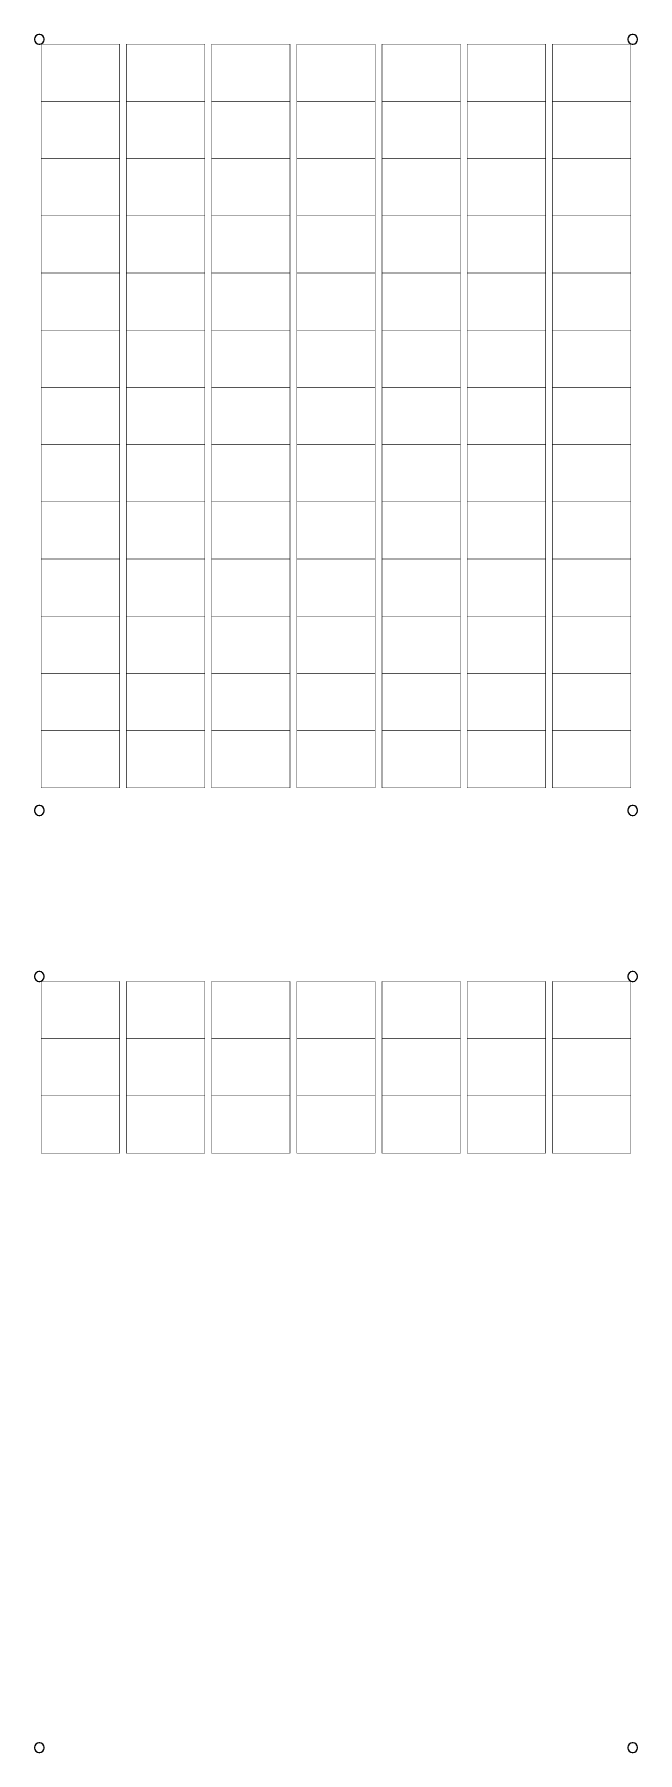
# Model space of a CAD drawing. Header units: metres. Extents: x 0 to 8.5, y -52.8 to 11.
# Drawn here: x 0 to 8.5, y -52.8 to -28.6 of the extents above; entities that cross this region are included whole.
import ezdxf

# ---------------------------------------------------------------- set-up
doc = ezdxf.new("R2010")
doc.units = ezdxf.units.M

# ---------------------------------------------------------------- blocks, each defined once
blk = doc.blocks.new('page_4.dxf')
at = {"color": 0}
for points in [[(0.139, 10.931), (0.139, 10.937), (0.133, 10.958), (0.119, 10.98), (0.096, 10.995), (0.076, 11), (0.069, 11), (0.063, 11), (0.042, 10.995), (0.02, 10.98), (0.005, 10.958), (0, 10.937), (0, 10.931), (0, 10.924), (0.005, 10.903), (0.02, 10.882), (0.042, 10.867), (0.063, 10.861), (0.069, 10.861), (0.076, 10.861), (0.096, 10.867), (0.119, 10.882), (0.133, 10.903), (0.139, 10.924), (0.139, 10.931)], [(0.139, 10.931), (0.139, 10.937), (0.133, 10.958), (0.119, 10.98), (0.096, 10.995), (0.076, 11), (0.069, 11), (0.063, 11), (0.042, 10.995), (0.02, 10.98), (0.005, 10.958), (0, 10.937), (0, 10.931), (0, 10.924), (0.005, 10.903), (0.02, 10.882), (0.042, 10.867), (0.063, 10.861), (0.069, 10.861), (0.076, 10.861), (0.096, 10.867), (0.119, 10.882), (0.133, 10.903), (0.139, 10.924), (0.139, 10.931)], [(0.139, 10.931), (0.139, 10.937), (0.133, 10.958), (0.119, 10.98), (0.096, 10.995), (0.076, 11), (0.069, 11), (0.063, 11), (0.042, 10.995), (0.02, 10.98), (0.005, 10.958), (0, 10.937), (0, 10.931), (0, 10.924), (0.005, 10.903), (0.02, 10.882), (0.042, 10.867), (0.063, 10.861), (0.069, 10.861), (0.076, 10.861), (0.096, 10.867), (0.119, 10.882), (0.133, 10.903), (0.139, 10.924), (0.139, 10.931)], [(0.139, 10.931), (0.139, 10.937), (0.133, 10.958), (0.119, 10.98), (0.096, 10.995), (0.076, 11), (0.069, 11), (0.063, 11), (0.042, 10.995), (0.02, 10.98), (0.005, 10.958), (0, 10.937), (0, 10.931), (0, 10.924), (0.005, 10.903), (0.02, 10.882), (0.042, 10.867), (0.063, 10.861), (0.069, 10.861), (0.076, 10.861), (0.096, 10.867), (0.119, 10.882), (0.133, 10.903), (0.139, 10.924), (0.139, 10.931)], [(0.139, 10.931), (0.139, 10.937), (0.133, 10.958), (0.119, 10.98), (0.096, 10.995), (0.076, 11), (0.069, 11), (0.063, 11), (0.042, 10.995), (0.02, 10.98), (0.005, 10.958), (0, 10.937), (0, 10.931), (0, 10.924), (0.005, 10.903), (0.02, 10.882), (0.042, 10.867), (0.063, 10.861), (0.069, 10.861), (0.076, 10.861), (0.096, 10.867), (0.119, 10.882), (0.133, 10.903), (0.139, 10.924), (0.139, 10.931)], [(0.139, 10.931), (0.139, 10.937), (0.133, 10.958), (0.119, 10.98), (0.096, 10.995), (0.076, 11), (0.069, 11), (0.063, 11), (0.042, 10.995), (0.02, 10.98), (0.005, 10.958), (0, 10.937), (0, 10.931), (0, 10.924), (0.005, 10.903), (0.02, 10.882), (0.042, 10.867), (0.063, 10.861), (0.069, 10.861), (0.076, 10.861), (0.096, 10.867), (0.119, 10.882), (0.133, 10.903), (0.139, 10.924), (0.139, 10.931)], [(0.139, 10.931), (0.139, 10.937), (0.133, 10.958), (0.119, 10.98), (0.096, 10.995), (0.076, 11), (0.069, 11), (0.063, 11), (0.042, 10.995), (0.02, 10.98), (0.005, 10.958), (0, 10.937), (0, 10.931), (0, 10.924), (0.005, 10.903), (0.02, 10.882), (0.042, 10.867), (0.063, 10.861), (0.069, 10.861), (0.076, 10.861), (0.096, 10.867), (0.119, 10.882), (0.133, 10.903), (0.139, 10.924), (0.139, 10.931)], [(0.139, 10.931), (0.139, 10.937), (0.133, 10.958), (0.119, 10.98), (0.096, 10.995), (0.076, 11), (0.069, 11), (0.063, 11), (0.042, 10.995), (0.02, 10.98), (0.005, 10.958), (0, 10.937), (0, 10.931), (0, 10.924), (0.005, 10.903), (0.02, 10.882), (0.042, 10.867), (0.063, 10.861), (0.069, 10.861), (0.076, 10.861), (0.096, 10.867), (0.119, 10.882), (0.133, 10.903), (0.139, 10.924), (0.139, 10.931)], [(0.139, 10.931), (0.139, 10.937), (0.133, 10.958), (0.119, 10.98), (0.096, 10.995), (0.076, 11), (0.069, 11), (0.063, 11), (0.042, 10.995), (0.02, 10.98), (0.005, 10.958), (0, 10.937), (0, 10.931), (0, 10.924), (0.005, 10.903), (0.02, 10.882), (0.042, 10.867), (0.063, 10.861), (0.069, 10.861), (0.076, 10.861), (0.096, 10.867), (0.119, 10.882), (0.133, 10.903), (0.139, 10.924), (0.139, 10.931)], [(0.139, 10.931), (0.139, 10.937), (0.133, 10.958), (0.119, 10.98), (0.096, 10.995), (0.076, 11), (0.069, 11), (0.063, 11), (0.042, 10.995), (0.02, 10.98), (0.005, 10.958), (0, 10.937), (0, 10.931), (0, 10.924), (0.005, 10.903), (0.02, 10.882), (0.042, 10.867), (0.063, 10.861), (0.069, 10.861), (0.076, 10.861), (0.096, 10.867), (0.119, 10.882), (0.133, 10.903), (0.139, 10.924), (0.139, 10.931)], [(0.139, 10.931), (0.139, 10.937), (0.133, 10.958), (0.119, 10.98), (0.096, 10.995), (0.076, 11), (0.069, 11), (0.063, 11), (0.042, 10.995), (0.02, 10.98), (0.005, 10.958), (0, 10.937), (0, 10.931), (0, 10.924), (0.005, 10.903), (0.02, 10.882), (0.042, 10.867), (0.063, 10.861), (0.069, 10.861), (0.076, 10.861), (0.096, 10.867), (0.119, 10.882), (0.133, 10.903), (0.139, 10.924), (0.139, 10.931)], [(0.139, 10.931), (0.139, 10.937), (0.133, 10.958), (0.119, 10.98), (0.096, 10.995), (0.076, 11), (0.069, 11), (0.063, 11), (0.042, 10.995), (0.02, 10.98), (0.005, 10.958), (0, 10.937), (0, 10.931), (0, 10.924), (0.005, 10.903), (0.02, 10.882), (0.042, 10.867), (0.063, 10.861), (0.069, 10.861), (0.076, 10.861), (0.096, 10.867), (0.119, 10.882), (0.133, 10.903), (0.139, 10.924), (0.139, 10.931)], [(0.139, 10.931), (0.139, 10.937), (0.133, 10.958), (0.119, 10.98), (0.096, 10.995), (0.076, 11), (0.069, 11), (0.063, 11), (0.042, 10.995), (0.02, 10.98), (0.005, 10.958), (0, 10.937), (0, 10.931), (0, 10.924), (0.005, 10.903), (0.02, 10.882), (0.042, 10.867), (0.063, 10.861), (0.069, 10.861), (0.076, 10.861), (0.096, 10.867), (0.119, 10.882), (0.133, 10.903), (0.139, 10.924), (0.139, 10.931)], [(8.5, 10.931), (8.5, 10.937), (8.495, 10.958), (8.48, 10.98), (8.458, 10.995), (8.437, 11), (8.431, 11), (8.424, 11), (8.403, 10.995), (8.381, 10.98), (8.367, 10.958), (8.361, 10.937), (8.361, 10.931), (8.361, 10.924), (8.367, 10.903), (8.381, 10.882), (8.403, 10.867), (8.424, 10.861), (8.431, 10.861), (8.437, 10.861), (8.458, 10.867), (8.48, 10.882), (8.495, 10.903), (8.5, 10.924), (8.5, 10.931)], [(8.5, 10.931), (8.5, 10.937), (8.495, 10.958), (8.48, 10.98), (8.458, 10.995), (8.437, 11), (8.431, 11), (8.424, 11), (8.403, 10.995), (8.381, 10.98), (8.367, 10.958), (8.361, 10.937), (8.361, 10.931), (8.361, 10.924), (8.367, 10.903), (8.381, 10.882), (8.403, 10.867), (8.424, 10.861), (8.431, 10.861), (8.437, 10.861), (8.458, 10.867), (8.48, 10.882), (8.495, 10.903), (8.5, 10.924), (8.5, 10.931)], [(8.5, 10.931), (8.5, 10.937), (8.495, 10.958), (8.48, 10.98), (8.458, 10.995), (8.437, 11), (8.431, 11), (8.424, 11), (8.403, 10.995), (8.381, 10.98), (8.367, 10.958), (8.361, 10.937), (8.361, 10.931), (8.361, 10.924), (8.367, 10.903), (8.381, 10.882), (8.403, 10.867), (8.424, 10.861), (8.431, 10.861), (8.437, 10.861), (8.458, 10.867), (8.48, 10.882), (8.495, 10.903), (8.5, 10.924), (8.5, 10.931)], [(8.5, 10.931), (8.5, 10.937), (8.495, 10.958), (8.48, 10.98), (8.458, 10.995), (8.437, 11), (8.431, 11), (8.424, 11), (8.403, 10.995), (8.381, 10.98), (8.367, 10.958), (8.361, 10.937), (8.361, 10.931), (8.361, 10.924), (8.367, 10.903), (8.381, 10.882), (8.403, 10.867), (8.424, 10.861), (8.431, 10.861), (8.437, 10.861), (8.458, 10.867), (8.48, 10.882), (8.495, 10.903), (8.5, 10.924), (8.5, 10.931)], [(8.5, 10.931), (8.5, 10.937), (8.495, 10.958), (8.48, 10.98), (8.458, 10.995), (8.437, 11), (8.431, 11), (8.424, 11), (8.403, 10.995), (8.381, 10.98), (8.367, 10.958), (8.361, 10.937), (8.361, 10.931), (8.361, 10.924), (8.367, 10.903), (8.381, 10.882), (8.403, 10.867), (8.424, 10.861), (8.431, 10.861), (8.437, 10.861), (8.458, 10.867), (8.48, 10.882), (8.495, 10.903), (8.5, 10.924), (8.5, 10.931)], [(8.5, 10.931), (8.5, 10.937), (8.495, 10.958), (8.48, 10.98), (8.458, 10.995), (8.437, 11), (8.431, 11), (8.424, 11), (8.403, 10.995), (8.381, 10.98), (8.367, 10.958), (8.361, 10.937), (8.361, 10.931), (8.361, 10.924), (8.367, 10.903), (8.381, 10.882), (8.403, 10.867), (8.424, 10.861), (8.431, 10.861), (8.437, 10.861), (8.458, 10.867), (8.48, 10.882), (8.495, 10.903), (8.5, 10.924), (8.5, 10.931)], [(8.5, 10.931), (8.5, 10.937), (8.495, 10.958), (8.48, 10.98), (8.458, 10.995), (8.437, 11), (8.431, 11), (8.424, 11), (8.403, 10.995), (8.381, 10.98), (8.367, 10.958), (8.361, 10.937), (8.361, 10.931), (8.361, 10.924), (8.367, 10.903), (8.381, 10.882), (8.403, 10.867), (8.424, 10.861), (8.431, 10.861), (8.437, 10.861), (8.458, 10.867), (8.48, 10.882), (8.495, 10.903), (8.5, 10.924), (8.5, 10.931)], [(8.5, 10.931), (8.5, 10.937), (8.495, 10.958), (8.48, 10.98), (8.458, 10.995), (8.437, 11), (8.431, 11), (8.424, 11), (8.403, 10.995), (8.381, 10.98), (8.367, 10.958), (8.361, 10.937), (8.361, 10.931), (8.361, 10.924), (8.367, 10.903), (8.381, 10.882), (8.403, 10.867), (8.424, 10.861), (8.431, 10.861), (8.437, 10.861), (8.458, 10.867), (8.48, 10.882), (8.495, 10.903), (8.5, 10.924), (8.5, 10.931)], [(8.5, 10.931), (8.5, 10.937), (8.495, 10.958), (8.48, 10.98), (8.458, 10.995), (8.437, 11), (8.431, 11), (8.424, 11), (8.403, 10.995), (8.381, 10.98), (8.367, 10.958), (8.361, 10.937), (8.361, 10.931), (8.361, 10.924), (8.367, 10.903), (8.381, 10.882), (8.403, 10.867), (8.424, 10.861), (8.431, 10.861), (8.437, 10.861), (8.458, 10.867), (8.48, 10.882), (8.495, 10.903), (8.5, 10.924), (8.5, 10.931)], [(8.5, 10.931), (8.5, 10.937), (8.495, 10.958), (8.48, 10.98), (8.458, 10.995), (8.437, 11), (8.431, 11), (8.424, 11), (8.403, 10.995), (8.381, 10.98), (8.367, 10.958), (8.361, 10.937), (8.361, 10.931), (8.361, 10.924), (8.367, 10.903), (8.381, 10.882), (8.403, 10.867), (8.424, 10.861), (8.431, 10.861), (8.437, 10.861), (8.458, 10.867), (8.48, 10.882), (8.495, 10.903), (8.5, 10.924), (8.5, 10.931)], [(8.5, 10.931), (8.5, 10.937), (8.495, 10.958), (8.48, 10.98), (8.458, 10.995), (8.437, 11), (8.431, 11), (8.424, 11), (8.403, 10.995), (8.381, 10.98), (8.367, 10.958), (8.361, 10.937), (8.361, 10.931), (8.361, 10.924), (8.367, 10.903), (8.381, 10.882), (8.403, 10.867), (8.424, 10.861), (8.431, 10.861), (8.437, 10.861), (8.458, 10.867), (8.48, 10.882), (8.495, 10.903), (8.5, 10.924), (8.5, 10.931)], [(8.5, 10.931), (8.5, 10.937), (8.495, 10.958), (8.48, 10.98), (8.458, 10.995), (8.437, 11), (8.431, 11), (8.424, 11), (8.403, 10.995), (8.381, 10.98), (8.367, 10.958), (8.361, 10.937), (8.361, 10.931), (8.361, 10.924), (8.367, 10.903), (8.381, 10.882), (8.403, 10.867), (8.424, 10.861), (8.431, 10.861), (8.437, 10.861), (8.458, 10.867), (8.48, 10.882), (8.495, 10.903), (8.5, 10.924), (8.5, 10.931)], [(8.5, 10.931), (8.5, 10.937), (8.495, 10.958), (8.48, 10.98), (8.458, 10.995), (8.437, 11), (8.431, 11), (8.424, 11), (8.403, 10.995), (8.381, 10.98), (8.367, 10.958), (8.361, 10.937), (8.361, 10.931), (8.361, 10.924), (8.367, 10.903), (8.381, 10.882), (8.403, 10.867), (8.424, 10.861), (8.431, 10.861), (8.437, 10.861), (8.458, 10.867), (8.48, 10.882), (8.495, 10.903), (8.5, 10.924), (8.5, 10.931)], [(0.139, 0.069), (0.139, 0.076), (0.133, 0.097), (0.119, 0.119), (0.096, 0.133), (0.076, 0.139), (0.069, 0.139), (0.063, 0.139), (0.042, 0.133), (0.02, 0.119), (0.005, 0.097), (0, 0.076), (0, 0.069), (0, 0.063), (0.005, 0.042), (0.02, 0.02), (0.042, 0.005), (0.063, 0), (0.069, 0), (0.076, 0), (0.096, 0.005), (0.119, 0.02), (0.133, 0.042), (0.139, 0.063), (0.139, 0.069)], [(0.139, 0.069), (0.139, 0.076), (0.133, 0.097), (0.119, 0.119), (0.096, 0.133), (0.076, 0.139), (0.069, 0.139), (0.063, 0.139), (0.042, 0.133), (0.02, 0.119), (0.005, 0.097), (0, 0.076), (0, 0.069), (0, 0.063), (0.005, 0.042), (0.02, 0.02), (0.042, 0.005), (0.063, 0), (0.069, 0), (0.076, 0), (0.096, 0.005), (0.119, 0.02), (0.133, 0.042), (0.139, 0.063), (0.139, 0.069)], [(0.139, 0.069), (0.139, 0.076), (0.133, 0.097), (0.119, 0.119), (0.096, 0.133), (0.076, 0.139), (0.069, 0.139), (0.063, 0.139), (0.042, 0.133), (0.02, 0.119), (0.005, 0.097), (0, 0.076), (0, 0.069), (0, 0.063), (0.005, 0.042), (0.02, 0.02), (0.042, 0.005), (0.063, 0), (0.069, 0), (0.076, 0), (0.096, 0.005), (0.119, 0.02), (0.133, 0.042), (0.139, 0.063), (0.139, 0.069)], [(0.139, 0.069), (0.139, 0.076), (0.133, 0.097), (0.119, 0.119), (0.096, 0.133), (0.076, 0.139), (0.069, 0.139), (0.063, 0.139), (0.042, 0.133), (0.02, 0.119), (0.005, 0.097), (0, 0.076), (0, 0.069), (0, 0.063), (0.005, 0.042), (0.02, 0.02), (0.042, 0.005), (0.063, 0), (0.069, 0), (0.076, 0), (0.096, 0.005), (0.119, 0.02), (0.133, 0.042), (0.139, 0.063), (0.139, 0.069)], [(0.139, 0.069), (0.139, 0.076), (0.133, 0.097), (0.119, 0.119), (0.096, 0.133), (0.076, 0.139), (0.069, 0.139), (0.063, 0.139), (0.042, 0.133), (0.02, 0.119), (0.005, 0.097), (0, 0.076), (0, 0.069), (0, 0.063), (0.005, 0.042), (0.02, 0.02), (0.042, 0.005), (0.063, 0), (0.069, 0), (0.076, 0), (0.096, 0.005), (0.119, 0.02), (0.133, 0.042), (0.139, 0.063), (0.139, 0.069)], [(0.139, 0.069), (0.139, 0.076), (0.133, 0.097), (0.119, 0.119), (0.096, 0.133), (0.076, 0.139), (0.069, 0.139), (0.063, 0.139), (0.042, 0.133), (0.02, 0.119), (0.005, 0.097), (0, 0.076), (0, 0.069), (0, 0.063), (0.005, 0.042), (0.02, 0.02), (0.042, 0.005), (0.063, 0), (0.069, 0), (0.076, 0), (0.096, 0.005), (0.119, 0.02), (0.133, 0.042), (0.139, 0.063), (0.139, 0.069)], [(0.139, 0.069), (0.139, 0.076), (0.133, 0.097), (0.119, 0.119), (0.096, 0.133), (0.076, 0.139), (0.069, 0.139), (0.063, 0.139), (0.042, 0.133), (0.02, 0.119), (0.005, 0.097), (0, 0.076), (0, 0.069), (0, 0.063), (0.005, 0.042), (0.02, 0.02), (0.042, 0.005), (0.063, 0), (0.069, 0), (0.076, 0), (0.096, 0.005), (0.119, 0.02), (0.133, 0.042), (0.139, 0.063), (0.139, 0.069)], [(0.139, 0.069), (0.139, 0.076), (0.133, 0.097), (0.119, 0.119), (0.096, 0.133), (0.076, 0.139), (0.069, 0.139), (0.063, 0.139), (0.042, 0.133), (0.02, 0.119), (0.005, 0.097), (0, 0.076), (0, 0.069), (0, 0.063), (0.005, 0.042), (0.02, 0.02), (0.042, 0.005), (0.063, 0), (0.069, 0), (0.076, 0), (0.096, 0.005), (0.119, 0.02), (0.133, 0.042), (0.139, 0.063), (0.139, 0.069)], [(0.139, 0.069), (0.139, 0.076), (0.133, 0.097), (0.119, 0.119), (0.096, 0.133), (0.076, 0.139), (0.069, 0.139), (0.063, 0.139), (0.042, 0.133), (0.02, 0.119), (0.005, 0.097), (0, 0.076), (0, 0.069), (0, 0.063), (0.005, 0.042), (0.02, 0.02), (0.042, 0.005), (0.063, 0), (0.069, 0), (0.076, 0), (0.096, 0.005), (0.119, 0.02), (0.133, 0.042), (0.139, 0.063), (0.139, 0.069)], [(0.139, 0.069), (0.139, 0.076), (0.133, 0.097), (0.119, 0.119), (0.096, 0.133), (0.076, 0.139), (0.069, 0.139), (0.063, 0.139), (0.042, 0.133), (0.02, 0.119), (0.005, 0.097), (0, 0.076), (0, 0.069), (0, 0.063), (0.005, 0.042), (0.02, 0.02), (0.042, 0.005), (0.063, 0), (0.069, 0), (0.076, 0), (0.096, 0.005), (0.119, 0.02), (0.133, 0.042), (0.139, 0.063), (0.139, 0.069)], [(0.139, 0.069), (0.139, 0.076), (0.133, 0.097), (0.119, 0.119), (0.096, 0.133), (0.076, 0.139), (0.069, 0.139), (0.063, 0.139), (0.042, 0.133), (0.02, 0.119), (0.005, 0.097), (0, 0.076), (0, 0.069), (0, 0.063), (0.005, 0.042), (0.02, 0.02), (0.042, 0.005), (0.063, 0), (0.069, 0), (0.076, 0), (0.096, 0.005), (0.119, 0.02), (0.133, 0.042), (0.139, 0.063), (0.139, 0.069)], [(0.139, 0.069), (0.139, 0.076), (0.133, 0.097), (0.119, 0.119), (0.096, 0.133), (0.076, 0.139), (0.069, 0.139), (0.063, 0.139), (0.042, 0.133), (0.02, 0.119), (0.005, 0.097), (0, 0.076), (0, 0.069), (0, 0.063), (0.005, 0.042), (0.02, 0.02), (0.042, 0.005), (0.063, 0), (0.069, 0), (0.076, 0), (0.096, 0.005), (0.119, 0.02), (0.133, 0.042), (0.139, 0.063), (0.139, 0.069)], [(0.139, 0.069), (0.139, 0.076), (0.133, 0.097), (0.119, 0.119), (0.096, 0.133), (0.076, 0.139), (0.069, 0.139), (0.063, 0.139), (0.042, 0.133), (0.02, 0.119), (0.005, 0.097), (0, 0.076), (0, 0.069), (0, 0.063), (0.005, 0.042), (0.02, 0.02), (0.042, 0.005), (0.063, 0), (0.069, 0), (0.076, 0), (0.096, 0.005), (0.119, 0.02), (0.133, 0.042), (0.139, 0.063), (0.139, 0.069)], [(8.5, 0.069), (8.5, 0.076), (8.495, 0.097), (8.48, 0.119), (8.458, 0.133), (8.437, 0.139), (8.431, 0.139), (8.424, 0.139), (8.403, 0.133), (8.381, 0.119), (8.367, 0.097), (8.361, 0.076), (8.361, 0.069), (8.361, 0.063), (8.367, 0.042), (8.381, 0.02), (8.403, 0.005), (8.424, 0), (8.431, 0), (8.437, 0), (8.458, 0.005), (8.48, 0.02), (8.495, 0.042), (8.5, 0.063), (8.5, 0.069)], [(8.5, 0.069), (8.5, 0.076), (8.495, 0.097), (8.48, 0.119), (8.458, 0.133), (8.437, 0.139), (8.431, 0.139), (8.424, 0.139), (8.403, 0.133), (8.381, 0.119), (8.367, 0.097), (8.361, 0.076), (8.361, 0.069), (8.361, 0.063), (8.367, 0.042), (8.381, 0.02), (8.403, 0.005), (8.424, 0), (8.431, 0), (8.437, 0), (8.458, 0.005), (8.48, 0.02), (8.495, 0.042), (8.5, 0.063), (8.5, 0.069)], [(8.5, 0.069), (8.5, 0.076), (8.495, 0.097), (8.48, 0.119), (8.458, 0.133), (8.437, 0.139), (8.431, 0.139), (8.424, 0.139), (8.403, 0.133), (8.381, 0.119), (8.367, 0.097), (8.361, 0.076), (8.361, 0.069), (8.361, 0.063), (8.367, 0.042), (8.381, 0.02), (8.403, 0.005), (8.424, 0), (8.431, 0), (8.437, 0), (8.458, 0.005), (8.48, 0.02), (8.495, 0.042), (8.5, 0.063), (8.5, 0.069)], [(8.5, 0.069), (8.5, 0.076), (8.495, 0.097), (8.48, 0.119), (8.458, 0.133), (8.437, 0.139), (8.431, 0.139), (8.424, 0.139), (8.403, 0.133), (8.381, 0.119), (8.367, 0.097), (8.361, 0.076), (8.361, 0.069), (8.361, 0.063), (8.367, 0.042), (8.381, 0.02), (8.403, 0.005), (8.424, 0), (8.431, 0), (8.437, 0), (8.458, 0.005), (8.48, 0.02), (8.495, 0.042), (8.5, 0.063), (8.5, 0.069)], [(8.5, 0.069), (8.5, 0.076), (8.495, 0.097), (8.48, 0.119), (8.458, 0.133), (8.437, 0.139), (8.431, 0.139), (8.424, 0.139), (8.403, 0.133), (8.381, 0.119), (8.367, 0.097), (8.361, 0.076), (8.361, 0.069), (8.361, 0.063), (8.367, 0.042), (8.381, 0.02), (8.403, 0.005), (8.424, 0), (8.431, 0), (8.437, 0), (8.458, 0.005), (8.48, 0.02), (8.495, 0.042), (8.5, 0.063), (8.5, 0.069)], [(8.5, 0.069), (8.5, 0.076), (8.495, 0.097), (8.48, 0.119), (8.458, 0.133), (8.437, 0.139), (8.431, 0.139), (8.424, 0.139), (8.403, 0.133), (8.381, 0.119), (8.367, 0.097), (8.361, 0.076), (8.361, 0.069), (8.361, 0.063), (8.367, 0.042), (8.381, 0.02), (8.403, 0.005), (8.424, 0), (8.431, 0), (8.437, 0), (8.458, 0.005), (8.48, 0.02), (8.495, 0.042), (8.5, 0.063), (8.5, 0.069)], [(8.5, 0.069), (8.5, 0.076), (8.495, 0.097), (8.48, 0.119), (8.458, 0.133), (8.437, 0.139), (8.431, 0.139), (8.424, 0.139), (8.403, 0.133), (8.381, 0.119), (8.367, 0.097), (8.361, 0.076), (8.361, 0.069), (8.361, 0.063), (8.367, 0.042), (8.381, 0.02), (8.403, 0.005), (8.424, 0), (8.431, 0), (8.437, 0), (8.458, 0.005), (8.48, 0.02), (8.495, 0.042), (8.5, 0.063), (8.5, 0.069)], [(8.5, 0.069), (8.5, 0.076), (8.495, 0.097), (8.48, 0.119), (8.458, 0.133), (8.437, 0.139), (8.431, 0.139), (8.424, 0.139), (8.403, 0.133), (8.381, 0.119), (8.367, 0.097), (8.361, 0.076), (8.361, 0.069), (8.361, 0.063), (8.367, 0.042), (8.381, 0.02), (8.403, 0.005), (8.424, 0), (8.431, 0), (8.437, 0), (8.458, 0.005), (8.48, 0.02), (8.495, 0.042), (8.5, 0.063), (8.5, 0.069)], [(8.5, 0.069), (8.5, 0.076), (8.495, 0.097), (8.48, 0.119), (8.458, 0.133), (8.437, 0.139), (8.431, 0.139), (8.424, 0.139), (8.403, 0.133), (8.381, 0.119), (8.367, 0.097), (8.361, 0.076), (8.361, 0.069), (8.361, 0.063), (8.367, 0.042), (8.381, 0.02), (8.403, 0.005), (8.424, 0), (8.431, 0), (8.437, 0), (8.458, 0.005), (8.48, 0.02), (8.495, 0.042), (8.5, 0.063), (8.5, 0.069)], [(8.5, 0.069), (8.5, 0.076), (8.495, 0.097), (8.48, 0.119), (8.458, 0.133), (8.437, 0.139), (8.431, 0.139), (8.424, 0.139), (8.403, 0.133), (8.381, 0.119), (8.367, 0.097), (8.361, 0.076), (8.361, 0.069), (8.361, 0.063), (8.367, 0.042), (8.381, 0.02), (8.403, 0.005), (8.424, 0), (8.431, 0), (8.437, 0), (8.458, 0.005), (8.48, 0.02), (8.495, 0.042), (8.5, 0.063), (8.5, 0.069)], [(8.5, 0.069), (8.5, 0.076), (8.495, 0.097), (8.48, 0.119), (8.458, 0.133), (8.437, 0.139), (8.431, 0.139), (8.424, 0.139), (8.403, 0.133), (8.381, 0.119), (8.367, 0.097), (8.361, 0.076), (8.361, 0.069), (8.361, 0.063), (8.367, 0.042), (8.381, 0.02), (8.403, 0.005), (8.424, 0), (8.431, 0), (8.437, 0), (8.458, 0.005), (8.48, 0.02), (8.495, 0.042), (8.5, 0.063), (8.5, 0.069)], [(8.5, 0.069), (8.5, 0.076), (8.495, 0.097), (8.48, 0.119), (8.458, 0.133), (8.437, 0.139), (8.431, 0.139), (8.424, 0.139), (8.403, 0.133), (8.381, 0.119), (8.367, 0.097), (8.361, 0.076), (8.361, 0.069), (8.361, 0.063), (8.367, 0.042), (8.381, 0.02), (8.403, 0.005), (8.424, 0), (8.431, 0), (8.437, 0), (8.458, 0.005), (8.48, 0.02), (8.495, 0.042), (8.5, 0.063), (8.5, 0.069)], [(8.5, 0.069), (8.5, 0.076), (8.495, 0.097), (8.48, 0.119), (8.458, 0.133), (8.437, 0.139), (8.431, 0.139), (8.424, 0.139), (8.403, 0.133), (8.381, 0.119), (8.367, 0.097), (8.361, 0.076), (8.361, 0.069), (8.361, 0.063), (8.367, 0.042), (8.381, 0.02), (8.403, 0.005), (8.424, 0), (8.431, 0), (8.437, 0), (8.458, 0.005), (8.48, 0.02), (8.495, 0.042), (8.5, 0.063), (8.5, 0.069)]]:
    blk.add_lwpolyline(points, close=True, dxfattribs=at)
at = {"color": 7, "const_width": 0.00694}
for points in [[(0.096, 10.056), (1.201, 10.056), (1.201, 10.861), (0.096, 10.861), (0.096, 10.056)], [(1.296, 10.056), (2.401, 10.056), (2.401, 10.861), (1.296, 10.861), (1.296, 10.056)], [(2.497, 10.056), (3.602, 10.056), (3.602, 10.861), (2.497, 10.861), (2.497, 10.056)], [(3.697, 10.056), (4.803, 10.056), (4.803, 10.861), (3.697, 10.861), (3.697, 10.056)], [(4.898, 10.056), (6.003, 10.056), (6.003, 10.861), (4.898, 10.861), (4.898, 10.056)], [(6.099, 10.056), (7.204, 10.056), (7.204, 10.861), (6.099, 10.861), (6.099, 10.056)], [(7.299, 10.056), (8.404, 10.056), (8.404, 10.861), (7.299, 10.861), (7.299, 10.056)], [(0.096, 9.25), (1.201, 9.25), (1.201, 10.056), (0.096, 10.056), (0.096, 9.25)], [(1.296, 9.25), (2.401, 9.25), (2.401, 10.056), (1.296, 10.056), (1.296, 9.25)], [(2.497, 9.25), (3.602, 9.25), (3.602, 10.056), (2.497, 10.056), (2.497, 9.25)], [(3.697, 9.25), (4.803, 9.25), (4.803, 10.056), (3.697, 10.056), (3.697, 9.25)], [(4.898, 9.25), (6.003, 9.25), (6.003, 10.056), (4.898, 10.056), (4.898, 9.25)], [(6.099, 9.25), (7.204, 9.25), (7.204, 10.056), (6.099, 10.056), (6.099, 9.25)], [(7.299, 9.25), (8.404, 9.25), (8.404, 10.056), (7.299, 10.056), (7.299, 9.25)], [(0.096, 8.444), (1.201, 8.444), (1.201, 9.25), (0.096, 9.25), (0.096, 8.444)], [(1.296, 8.444), (2.401, 8.444), (2.401, 9.25), (1.296, 9.25), (1.296, 8.444)], [(2.497, 8.444), (3.602, 8.444), (3.602, 9.25), (2.497, 9.25), (2.497, 8.444)], [(3.697, 8.444), (4.803, 8.444), (4.803, 9.25), (3.697, 9.25), (3.697, 8.444)], [(4.898, 8.444), (6.003, 8.444), (6.003, 9.25), (4.898, 9.25), (4.898, 8.444)], [(6.099, 8.444), (7.204, 8.444), (7.204, 9.25), (6.099, 9.25), (6.099, 8.444)], [(7.299, 8.444), (8.404, 8.444), (8.404, 9.25), (7.299, 9.25), (7.299, 8.444)], [(0.096, 7.639), (1.201, 7.639), (1.201, 8.444), (0.096, 8.444), (0.096, 7.639)], [(1.296, 7.639), (2.401, 7.639), (2.401, 8.444), (1.296, 8.444), (1.296, 7.639)], [(2.497, 7.639), (3.602, 7.639), (3.602, 8.444), (2.497, 8.444), (2.497, 7.639)], [(3.697, 7.639), (4.803, 7.639), (4.803, 8.444), (3.697, 8.444), (3.697, 7.639)], [(4.898, 7.639), (6.003, 7.639), (6.003, 8.444), (4.898, 8.444), (4.898, 7.639)], [(6.099, 7.639), (7.204, 7.639), (7.204, 8.444), (6.099, 8.444), (6.099, 7.639)], [(7.299, 7.639), (8.404, 7.639), (8.404, 8.444), (7.299, 8.444), (7.299, 7.639)], [(0.096, 6.833), (1.201, 6.833), (1.201, 7.639), (0.096, 7.639), (0.096, 6.833)], [(1.296, 6.833), (2.401, 6.833), (2.401, 7.639), (1.296, 7.639), (1.296, 6.833)], [(2.497, 6.833), (3.602, 6.833), (3.602, 7.639), (2.497, 7.639), (2.497, 6.833)], [(3.697, 6.833), (4.803, 6.833), (4.803, 7.639), (3.697, 7.639), (3.697, 6.833)], [(4.898, 6.833), (6.003, 6.833), (6.003, 7.639), (4.898, 7.639), (4.898, 6.833)], [(6.099, 6.833), (7.204, 6.833), (7.204, 7.639), (6.099, 7.639), (6.099, 6.833)], [(7.299, 6.833), (8.404, 6.833), (8.404, 7.639), (7.299, 7.639), (7.299, 6.833)], [(0.096, 6.028), (1.201, 6.028), (1.201, 6.833), (0.096, 6.833), (0.096, 6.028)], [(1.296, 6.028), (2.401, 6.028), (2.401, 6.833), (1.296, 6.833), (1.296, 6.028)], [(2.497, 6.028), (3.602, 6.028), (3.602, 6.833), (2.497, 6.833), (2.497, 6.028)], [(3.697, 6.028), (4.803, 6.028), (4.803, 6.833), (3.697, 6.833), (3.697, 6.028)], [(4.898, 6.028), (6.003, 6.028), (6.003, 6.833), (4.898, 6.833), (4.898, 6.028)], [(6.099, 6.028), (7.204, 6.028), (7.204, 6.833), (6.099, 6.833), (6.099, 6.028)], [(7.299, 6.028), (8.404, 6.028), (8.404, 6.833), (7.299, 6.833), (7.299, 6.028)], [(0.096, 5.222), (1.201, 5.222), (1.201, 6.028), (0.096, 6.028), (0.096, 5.222)], [(1.296, 5.222), (2.401, 5.222), (2.401, 6.028), (1.296, 6.028), (1.296, 5.222)], [(2.497, 5.222), (3.602, 5.222), (3.602, 6.028), (2.497, 6.028), (2.497, 5.222)], [(3.697, 5.222), (4.803, 5.222), (4.803, 6.028), (3.697, 6.028), (3.697, 5.222)], [(4.898, 5.222), (6.003, 5.222), (6.003, 6.028), (4.898, 6.028), (4.898, 5.222)], [(6.099, 5.222), (7.204, 5.222), (7.204, 6.028), (6.099, 6.028), (6.099, 5.222)], [(7.299, 5.222), (8.404, 5.222), (8.404, 6.028), (7.299, 6.028), (7.299, 5.222)], [(0.096, 4.417), (1.201, 4.417), (1.201, 5.222), (0.096, 5.222), (0.096, 4.417)], [(1.296, 4.417), (2.401, 4.417), (2.401, 5.222), (1.296, 5.222), (1.296, 4.417)], [(2.497, 4.417), (3.602, 4.417), (3.602, 5.222), (2.497, 5.222), (2.497, 4.417)], [(3.697, 4.417), (4.803, 4.417), (4.803, 5.222), (3.697, 5.222), (3.697, 4.417)], [(4.898, 4.417), (6.003, 4.417), (6.003, 5.222), (4.898, 5.222), (4.898, 4.417)], [(6.099, 4.417), (7.204, 4.417), (7.204, 5.222), (6.099, 5.222), (6.099, 4.417)], [(7.299, 4.417), (8.404, 4.417), (8.404, 5.222), (7.299, 5.222), (7.299, 4.417)], [(0.096, 3.611), (1.201, 3.611), (1.201, 4.417), (0.096, 4.417), (0.096, 3.611)], [(1.296, 3.611), (2.401, 3.611), (2.401, 4.417), (1.296, 4.417), (1.296, 3.611)], [(2.497, 3.611), (3.602, 3.611), (3.602, 4.417), (2.497, 4.417), (2.497, 3.611)], [(3.697, 3.611), (4.803, 3.611), (4.803, 4.417), (3.697, 4.417), (3.697, 3.611)], [(4.898, 3.611), (6.003, 3.611), (6.003, 4.417), (4.898, 4.417), (4.898, 3.611)], [(6.099, 3.611), (7.204, 3.611), (7.204, 4.417), (6.099, 4.417), (6.099, 3.611)], [(7.299, 3.611), (8.404, 3.611), (8.404, 4.417), (7.299, 4.417), (7.299, 3.611)], [(0.096, 2.806), (1.201, 2.806), (1.201, 3.611), (0.096, 3.611), (0.096, 2.806)], [(1.296, 2.806), (2.401, 2.806), (2.401, 3.611), (1.296, 3.611), (1.296, 2.806)], [(2.497, 2.806), (3.602, 2.806), (3.602, 3.611), (2.497, 3.611), (2.497, 2.806)], [(3.697, 2.806), (4.803, 2.806), (4.803, 3.611), (3.697, 3.611), (3.697, 2.806)], [(4.898, 2.806), (6.003, 2.806), (6.003, 3.611), (4.898, 3.611), (4.898, 2.806)], [(6.099, 2.806), (7.204, 2.806), (7.204, 3.611), (6.099, 3.611), (6.099, 2.806)], [(7.299, 2.806), (8.404, 2.806), (8.404, 3.611), (7.299, 3.611), (7.299, 2.806)], [(0.096, 2), (1.201, 2), (1.201, 2.806), (0.096, 2.806), (0.096, 2)], [(1.296, 2), (2.401, 2), (2.401, 2.806), (1.296, 2.806), (1.296, 2)], [(2.497, 2), (3.602, 2), (3.602, 2.806), (2.497, 2.806), (2.497, 2)], [(3.697, 2), (4.803, 2), (4.803, 2.806), (3.697, 2.806), (3.697, 2)], [(4.898, 2), (6.003, 2), (6.003, 2.806), (4.898, 2.806), (4.898, 2)], [(6.099, 2), (7.204, 2), (7.204, 2.806), (6.099, 2.806), (6.099, 2)], [(7.299, 2), (8.404, 2), (8.404, 2.806), (7.299, 2.806), (7.299, 2)], [(0.096, 1.194), (1.201, 1.194), (1.201, 2), (0.096, 2), (0.096, 1.194)], [(1.296, 1.194), (2.401, 1.194), (2.401, 2), (1.296, 2), (1.296, 1.194)], [(2.497, 1.194), (3.602, 1.194), (3.602, 2), (2.497, 2), (2.497, 1.194)], [(3.697, 1.194), (4.803, 1.194), (4.803, 2), (3.697, 2), (3.697, 1.194)], [(4.898, 1.194), (6.003, 1.194), (6.003, 2), (4.898, 2), (4.898, 1.194)], [(6.099, 1.194), (7.204, 1.194), (7.204, 2), (6.099, 2), (6.099, 1.194)], [(7.299, 1.194), (8.404, 1.194), (8.404, 2), (7.299, 2), (7.299, 1.194)], [(0.096, 0.389), (1.201, 0.389), (1.201, 1.194), (0.096, 1.194), (0.096, 0.389)], [(1.296, 0.389), (2.401, 0.389), (2.401, 1.194), (1.296, 1.194), (1.296, 0.389)], [(2.497, 0.389), (3.602, 0.389), (3.602, 1.194), (2.497, 1.194), (2.497, 0.389)], [(3.697, 0.389), (4.803, 0.389), (4.803, 1.194), (3.697, 1.194), (3.697, 0.389)], [(4.898, 0.389), (6.003, 0.389), (6.003, 1.194), (4.898, 1.194), (4.898, 0.389)], [(6.099, 0.389), (7.204, 0.389), (7.204, 1.194), (6.099, 1.194), (6.099, 0.389)], [(7.299, 0.389), (8.404, 0.389), (8.404, 1.194), (7.299, 1.194), (7.299, 0.389)]]:
    blk.add_lwpolyline(points, close=True, dxfattribs=at)
blk = doc.blocks.new('page_5.dxf')
at = {"color": 0}
for points in [[(0.139, 10.931), (0.139, 10.937), (0.133, 10.958), (0.119, 10.98), (0.096, 10.995), (0.076, 11), (0.069, 11), (0.063, 11), (0.042, 10.995), (0.02, 10.98), (0.005, 10.958), (0, 10.937), (0, 10.931), (0, 10.924), (0.005, 10.903), (0.02, 10.882), (0.042, 10.867), (0.063, 10.861), (0.069, 10.861), (0.076, 10.861), (0.096, 10.867), (0.119, 10.882), (0.133, 10.903), (0.139, 10.924), (0.139, 10.931)], [(0.139, 10.931), (0.139, 10.937), (0.133, 10.958), (0.119, 10.98), (0.096, 10.995), (0.076, 11), (0.069, 11), (0.063, 11), (0.042, 10.995), (0.02, 10.98), (0.005, 10.958), (0, 10.937), (0, 10.931), (0, 10.924), (0.005, 10.903), (0.02, 10.882), (0.042, 10.867), (0.063, 10.861), (0.069, 10.861), (0.076, 10.861), (0.096, 10.867), (0.119, 10.882), (0.133, 10.903), (0.139, 10.924), (0.139, 10.931)], [(8.5, 10.931), (8.5, 10.937), (8.495, 10.958), (8.48, 10.98), (8.458, 10.995), (8.437, 11), (8.431, 11), (8.424, 11), (8.403, 10.995), (8.381, 10.98), (8.367, 10.958), (8.361, 10.937), (8.361, 10.931), (8.361, 10.924), (8.367, 10.903), (8.381, 10.882), (8.403, 10.867), (8.424, 10.861), (8.431, 10.861), (8.437, 10.861), (8.458, 10.867), (8.48, 10.882), (8.495, 10.903), (8.5, 10.924), (8.5, 10.931)], [(8.5, 10.931), (8.5, 10.937), (8.495, 10.958), (8.48, 10.98), (8.458, 10.995), (8.437, 11), (8.431, 11), (8.424, 11), (8.403, 10.995), (8.381, 10.98), (8.367, 10.958), (8.361, 10.937), (8.361, 10.931), (8.361, 10.924), (8.367, 10.903), (8.381, 10.882), (8.403, 10.867), (8.424, 10.861), (8.431, 10.861), (8.437, 10.861), (8.458, 10.867), (8.48, 10.882), (8.495, 10.903), (8.5, 10.924), (8.5, 10.931)], [(0.139, 0.069), (0.139, 0.076), (0.133, 0.097), (0.119, 0.119), (0.096, 0.133), (0.076, 0.139), (0.069, 0.139), (0.063, 0.139), (0.042, 0.133), (0.02, 0.119), (0.005, 0.097), (0, 0.076), (0, 0.069), (0, 0.063), (0.005, 0.042), (0.02, 0.02), (0.042, 0.005), (0.063, 0), (0.069, 0), (0.076, 0), (0.096, 0.005), (0.119, 0.02), (0.133, 0.042), (0.139, 0.063), (0.139, 0.069)], [(0.139, 0.069), (0.139, 0.076), (0.133, 0.097), (0.119, 0.119), (0.096, 0.133), (0.076, 0.139), (0.069, 0.139), (0.063, 0.139), (0.042, 0.133), (0.02, 0.119), (0.005, 0.097), (0, 0.076), (0, 0.069), (0, 0.063), (0.005, 0.042), (0.02, 0.02), (0.042, 0.005), (0.063, 0), (0.069, 0), (0.076, 0), (0.096, 0.005), (0.119, 0.02), (0.133, 0.042), (0.139, 0.063), (0.139, 0.069)], [(8.5, 0.069), (8.5, 0.076), (8.495, 0.097), (8.48, 0.119), (8.458, 0.133), (8.437, 0.139), (8.431, 0.139), (8.424, 0.139), (8.403, 0.133), (8.381, 0.119), (8.367, 0.097), (8.361, 0.076), (8.361, 0.069), (8.361, 0.063), (8.367, 0.042), (8.381, 0.02), (8.403, 0.005), (8.424, 0), (8.431, 0), (8.437, 0), (8.458, 0.005), (8.48, 0.02), (8.495, 0.042), (8.5, 0.063), (8.5, 0.069)], [(8.5, 0.069), (8.5, 0.076), (8.495, 0.097), (8.48, 0.119), (8.458, 0.133), (8.437, 0.139), (8.431, 0.139), (8.424, 0.139), (8.403, 0.133), (8.381, 0.119), (8.367, 0.097), (8.361, 0.076), (8.361, 0.069), (8.361, 0.063), (8.367, 0.042), (8.381, 0.02), (8.403, 0.005), (8.424, 0), (8.431, 0), (8.437, 0), (8.458, 0.005), (8.48, 0.02), (8.495, 0.042), (8.5, 0.063), (8.5, 0.069)]]:
    blk.add_lwpolyline(points, close=True, dxfattribs=at)
at = {"color": 7, "const_width": 0.00694}
for points in [[(0.096, 10.056), (1.201, 10.056), (1.201, 10.861), (0.096, 10.861), (0.096, 10.056)], [(1.296, 10.056), (2.401, 10.056), (2.401, 10.861), (1.296, 10.861), (1.296, 10.056)], [(2.497, 10.056), (3.602, 10.056), (3.602, 10.861), (2.497, 10.861), (2.497, 10.056)], [(3.697, 10.056), (4.803, 10.056), (4.803, 10.861), (3.697, 10.861), (3.697, 10.056)], [(4.898, 10.056), (6.003, 10.056), (6.003, 10.861), (4.898, 10.861), (4.898, 10.056)], [(6.099, 10.056), (7.204, 10.056), (7.204, 10.861), (6.099, 10.861), (6.099, 10.056)], [(7.299, 10.056), (8.404, 10.056), (8.404, 10.861), (7.299, 10.861), (7.299, 10.056)], [(0.096, 9.25), (1.201, 9.25), (1.201, 10.056), (0.096, 10.056), (0.096, 9.25)], [(1.296, 9.25), (2.401, 9.25), (2.401, 10.056), (1.296, 10.056), (1.296, 9.25)], [(2.497, 9.25), (3.602, 9.25), (3.602, 10.056), (2.497, 10.056), (2.497, 9.25)], [(3.697, 9.25), (4.803, 9.25), (4.803, 10.056), (3.697, 10.056), (3.697, 9.25)], [(4.898, 9.25), (6.003, 9.25), (6.003, 10.056), (4.898, 10.056), (4.898, 9.25)], [(6.099, 9.25), (7.204, 9.25), (7.204, 10.056), (6.099, 10.056), (6.099, 9.25)], [(7.299, 9.25), (8.404, 9.25), (8.404, 10.056), (7.299, 10.056), (7.299, 9.25)], [(0.096, 8.444), (1.201, 8.444), (1.201, 9.25), (0.096, 9.25), (0.096, 8.444)], [(1.296, 8.444), (2.401, 8.444), (2.401, 9.25), (1.296, 9.25), (1.296, 8.444)], [(2.497, 8.444), (3.602, 8.444), (3.602, 9.25), (2.497, 9.25), (2.497, 8.444)], [(3.697, 8.444), (4.803, 8.444), (4.803, 9.25), (3.697, 9.25), (3.697, 8.444)], [(4.898, 8.444), (6.003, 8.444), (6.003, 9.25), (4.898, 9.25), (4.898, 8.444)], [(6.099, 8.444), (7.204, 8.444), (7.204, 9.25), (6.099, 9.25), (6.099, 8.444)], [(7.299, 8.444), (8.404, 8.444), (8.404, 9.25), (7.299, 9.25), (7.299, 8.444)]]:
    blk.add_lwpolyline(points, close=True, dxfattribs=at)

msp = doc.modelspace()

# ---------------------------------------------------------------- block references
for name, p in [('page_4.dxf', (0, -39.6)), ('page_5.dxf', (0, -52.8))]:
    msp.add_blockref(name, p)

doc.saveas('drawing.dxf')
